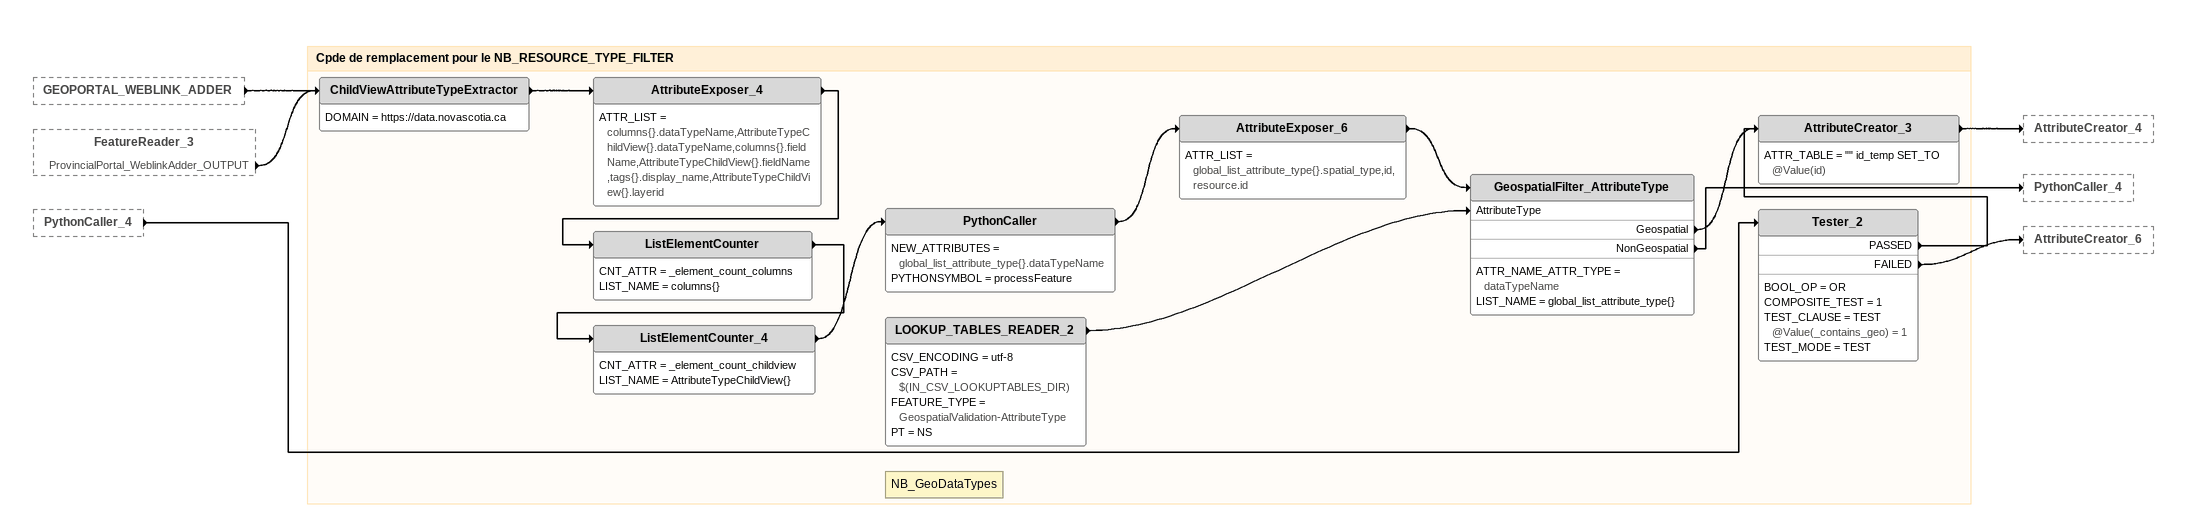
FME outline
GEOPORTAL_WEBLINK_ADDER [outside]
    -> ChildViewAttributeTypeExtractor
FeatureReader_3 [outside]
    ProvincialPortal_WeblinkAdder_OUTPUT -> ChildViewAttributeTypeExtractor
PythonCaller_4 [outside]
    -> Tester_2

Bookmark: Cpde de remplacement pour le NB_RESOURCE_TYPE_FILTER
ChildViewAttributeTypeExtractor
    DOMAIN = https://data.novascotia.ca
    -> AttributeExposer_4
AttributeExposer_4
    ATTR_LIST = columns{}.dataTypeName,AttributeTypeChildView{}.dataTypeName,columns{}.fieldName,AttributeTypeChildView{}.fieldName,tags{}.display_name,AttributeTypeChildView{}.layerid
    -> ListElementCounter
ListElementCounter
    CNT_ATTR = _element_count_columns
    LIST_NAME = columns{}
    -> ListElementCounter_4
ListElementCounter_4
    CNT_ATTR = _element_count_childview
    LIST_NAME = AttributeTypeChildView{}
    -> PythonCaller
PythonCaller
    NEW_ATTRIBUTES = global_list_attribute_type{}.dataTypeName
    PYTHONSYMBOL = processFeature
    -> AttributeExposer_6
AttributeExposer_6
    ATTR_LIST = global_list_attribute_type{}.spatial_type,id,resource.id
    -> GeospatialFilter_AttributeType
Note: NB_GeoDataTypes
LOOKUP_TABLES_READER_2
    CSV_ENCODING = utf-8
    CSV_PATH = $(IN_CSV_LOOKUPTABLES_DIR)
    FEATURE_TYPE = GeospatialValidation-AttributeType
    PT = NS
    -> GeospatialFilter_AttributeType [AttributeType]
GeospatialFilter_AttributeType
    ATTR_NAME_ATTR_TYPE = dataTypeName
    LIST_NAME = global_list_attribute_type{}
    Geospatial -> AttributeCreator_3
    NonGeospatial -> PythonCaller_4
Tester_2
    BOOL_OP = OR
    COMPOSITE_TEST = 1
    TEST_CLAUSE = TEST @Value(_contains_geo) = 1
    TEST_MODE = TEST
    PASSED -> AttributeCreator_3
    FAILED -> AttributeCreator_6
AttributeCreator_3
    ATTR_TABLE = "" id_temp SET_TO @Value(id)
    -> AttributeCreator_4
